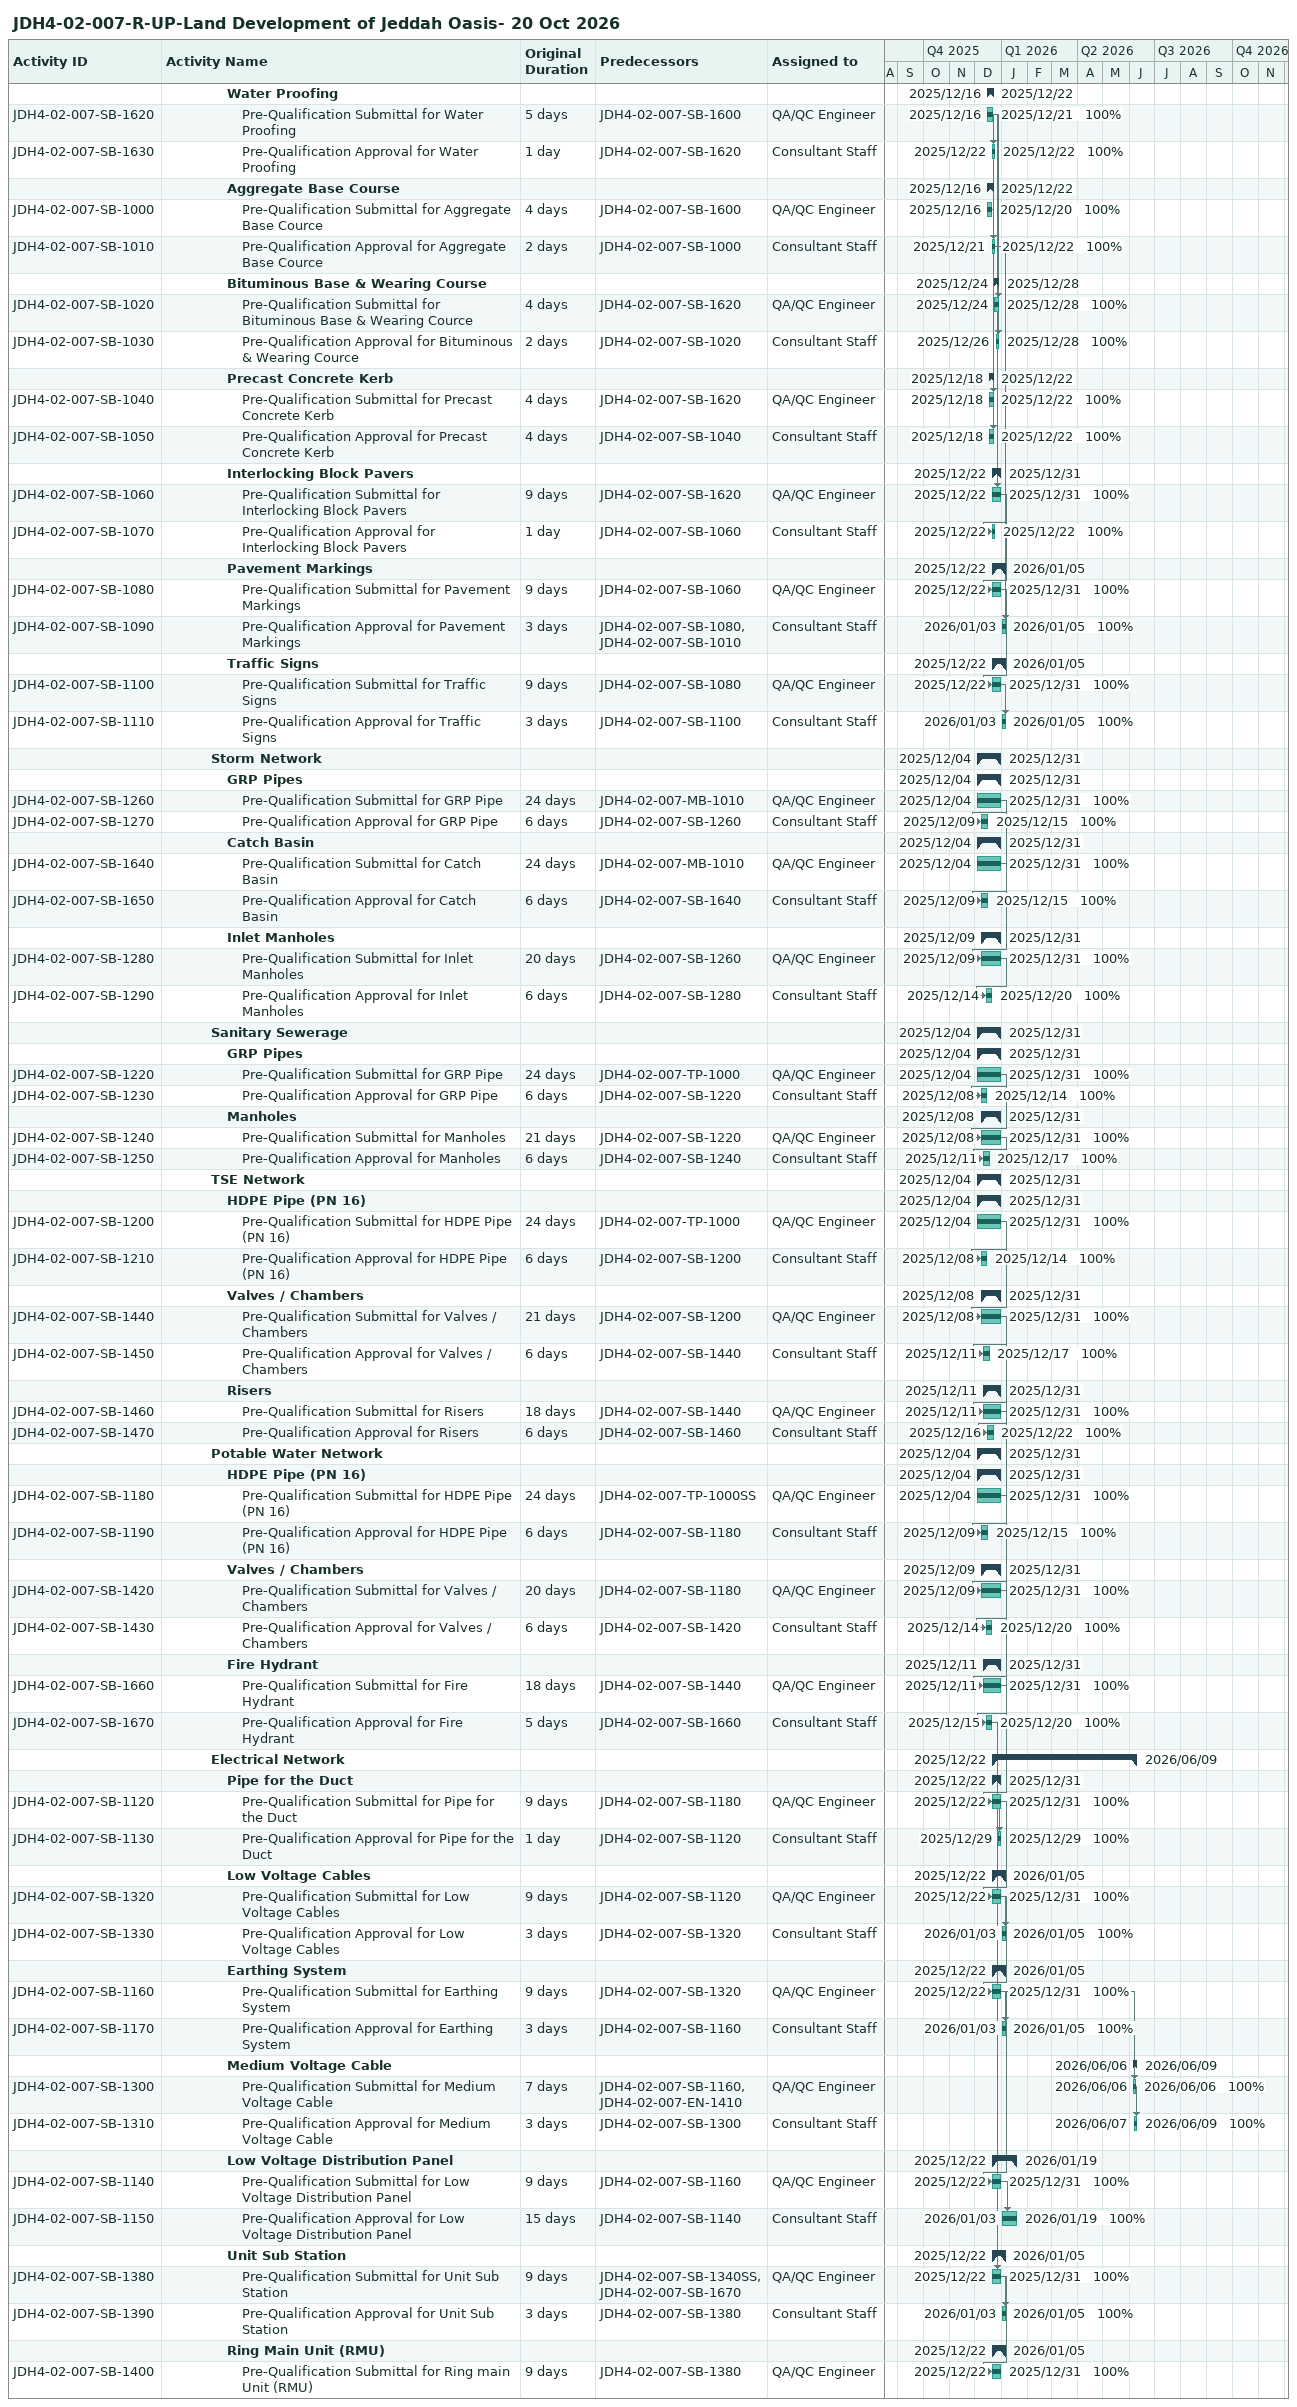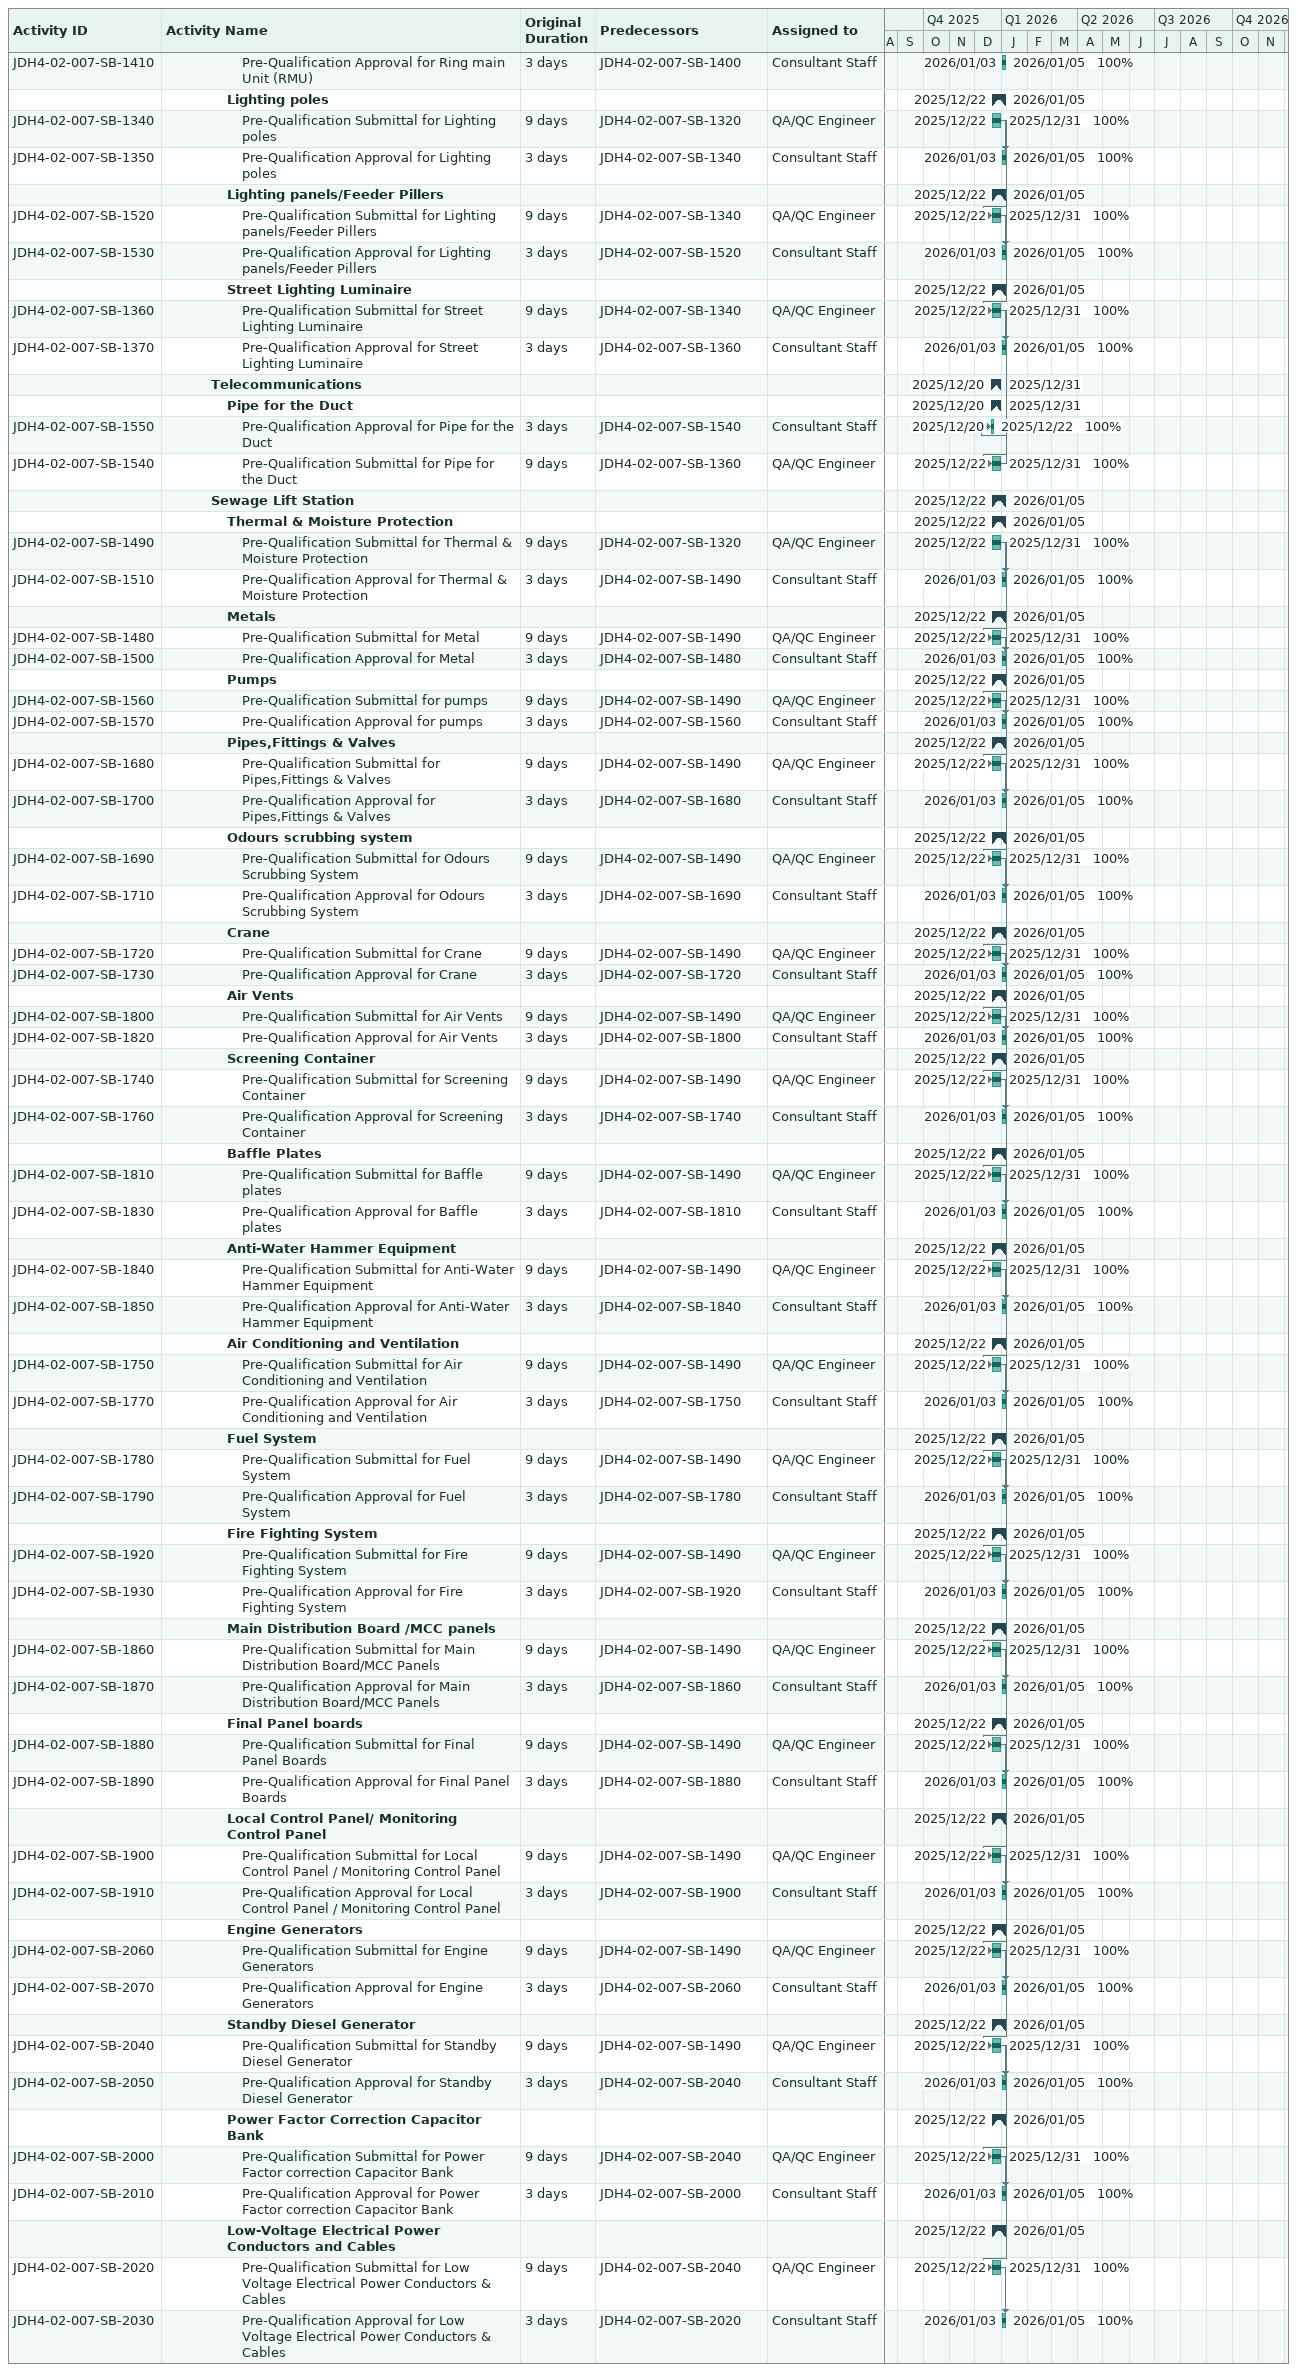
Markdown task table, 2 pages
JDH4-02-007-R-UP-Land Development of Jeddah Oasis- 20 Oct 2026

| ID | Level | Task | Original duration | Start | Finish | Predecessors | Resources | % complete |
|---|---|---|---|---|---|---|---|---|
|  | 5 | **Water Proofing** |  | 2025-12-16 | 2025-12-22 |  |  |  |
| JDH4-02-007-SB-1620 | 6 | Pre-Qualification Submittal for Water Proofing | 5d | 2025-12-16 | 2025-12-21 | JDH4-02-007-SB-1600 | QA/QC Engineer | 100 |
| JDH4-02-007-SB-1630 | 6 | Pre-Qualification Approval for Water Proofing | 1d | 2025-12-22 | 2025-12-22 | JDH4-02-007-SB-1620 | Consultant Staff | 100 |
|  | 5 | **Aggregate Base Course** |  | 2025-12-16 | 2025-12-22 |  |  |  |
| JDH4-02-007-SB-1000 | 6 | Pre-Qualification Submittal for Aggregate Base Cource | 4d | 2025-12-16 | 2025-12-20 | JDH4-02-007-SB-1600 | QA/QC Engineer | 100 |
| JDH4-02-007-SB-1010 | 6 | Pre-Qualification Approval for Aggregate Base Cource | 2d | 2025-12-21 | 2025-12-22 | JDH4-02-007-SB-1000 | Consultant Staff | 100 |
|  | 5 | **Bituminous Base & Wearing Course** |  | 2025-12-24 | 2025-12-28 |  |  |  |
| JDH4-02-007-SB-1020 | 6 | Pre-Qualification Submittal for Bituminous Base & Wearing Cource | 4d | 2025-12-24 | 2025-12-28 | JDH4-02-007-SB-1620 | QA/QC Engineer | 100 |
| JDH4-02-007-SB-1030 | 6 | Pre-Qualification Approval for Bituminous & Wearing Cource | 2d | 2025-12-26 | 2025-12-28 | JDH4-02-007-SB-1020 | Consultant Staff | 100 |
|  | 5 | **Precast Concrete Kerb** |  | 2025-12-18 | 2025-12-22 |  |  |  |
| JDH4-02-007-SB-1040 | 6 | Pre-Qualification Submittal for Precast Concrete Kerb | 4d | 2025-12-18 | 2025-12-22 | JDH4-02-007-SB-1620 | QA/QC Engineer | 100 |
| JDH4-02-007-SB-1050 | 6 | Pre-Qualification Approval for Precast Concrete Kerb | 4d | 2025-12-18 | 2025-12-22 | JDH4-02-007-SB-1040 | Consultant Staff | 100 |
|  | 5 | **Interlocking Block Pavers** |  | 2025-12-22 | 2025-12-31 |  |  |  |
| JDH4-02-007-SB-1060 | 6 | Pre-Qualification Submittal for Interlocking Block Pavers | 9d | 2025-12-22 | 2025-12-31 | JDH4-02-007-SB-1620 | QA/QC Engineer | 100 |
| JDH4-02-007-SB-1070 | 6 | Pre-Qualification Approval for Interlocking Block Pavers | 1d | 2025-12-22 | 2025-12-22 | JDH4-02-007-SB-1060 | Consultant Staff | 100 |
|  | 5 | **Pavement Markings** |  | 2025-12-22 | 2026-01-05 |  |  |  |
| JDH4-02-007-SB-1080 | 6 | Pre-Qualification Submittal for Pavement Markings | 9d | 2025-12-22 | 2025-12-31 | JDH4-02-007-SB-1060 | QA/QC Engineer | 100 |
| JDH4-02-007-SB-1090 | 6 | Pre-Qualification Approval for Pavement Markings | 3d | 2026-01-03 | 2026-01-05 | JDH4-02-007-SB-1080, JDH4-02-007-SB-1010 | Consultant Staff | 100 |
|  | 5 | **Traffic Signs** |  | 2025-12-22 | 2026-01-05 |  |  |  |
| JDH4-02-007-SB-1100 | 6 | Pre-Qualification Submittal for Traffic Signs | 9d | 2025-12-22 | 2025-12-31 | JDH4-02-007-SB-1080 | QA/QC Engineer | 100 |
| JDH4-02-007-SB-1110 | 6 | Pre-Qualification Approval for Traffic Signs | 3d | 2026-01-03 | 2026-01-05 | JDH4-02-007-SB-1100 | Consultant Staff | 100 |
|  | 4 | **Storm Network** |  | 2025-12-04 | 2025-12-31 |  |  |  |
|  | 5 | **GRP Pipes** |  | 2025-12-04 | 2025-12-31 |  |  |  |
| JDH4-02-007-SB-1260 | 6 | Pre-Qualification Submittal for GRP Pipe | 24d | 2025-12-04 | 2025-12-31 | JDH4-02-007-MB-1010 | QA/QC Engineer | 100 |
| JDH4-02-007-SB-1270 | 6 | Pre-Qualification Approval for GRP Pipe | 6d | 2025-12-09 | 2025-12-15 | JDH4-02-007-SB-1260 | Consultant Staff | 100 |
|  | 5 | **Catch Basin** |  | 2025-12-04 | 2025-12-31 |  |  |  |
| JDH4-02-007-SB-1640 | 6 | Pre-Qualification Submittal for Catch Basin | 24d | 2025-12-04 | 2025-12-31 | JDH4-02-007-MB-1010 | QA/QC Engineer | 100 |
| JDH4-02-007-SB-1650 | 6 | Pre-Qualification Approval for Catch Basin | 6d | 2025-12-09 | 2025-12-15 | JDH4-02-007-SB-1640 | Consultant Staff | 100 |
|  | 5 | **Inlet Manholes** |  | 2025-12-09 | 2025-12-31 |  |  |  |
| JDH4-02-007-SB-1280 | 6 | Pre-Qualification Submittal for Inlet Manholes | 20d | 2025-12-09 | 2025-12-31 | JDH4-02-007-SB-1260 | QA/QC Engineer | 100 |
| JDH4-02-007-SB-1290 | 6 | Pre-Qualification Approval for Inlet Manholes | 6d | 2025-12-14 | 2025-12-20 | JDH4-02-007-SB-1280 | Consultant Staff | 100 |
|  | 4 | **Sanitary Sewerage** |  | 2025-12-04 | 2025-12-31 |  |  |  |
|  | 5 | **GRP Pipes** |  | 2025-12-04 | 2025-12-31 |  |  |  |
| JDH4-02-007-SB-1220 | 6 | Pre-Qualification Submittal for GRP Pipe | 24d | 2025-12-04 | 2025-12-31 | JDH4-02-007-TP-1000 | QA/QC Engineer | 100 |
| JDH4-02-007-SB-1230 | 6 | Pre-Qualification Approval for GRP Pipe | 6d | 2025-12-08 | 2025-12-14 | JDH4-02-007-SB-1220 | Consultant Staff | 100 |
|  | 5 | **Manholes** |  | 2025-12-08 | 2025-12-31 |  |  |  |
| JDH4-02-007-SB-1240 | 6 | Pre-Qualification Submittal for Manholes | 21d | 2025-12-08 | 2025-12-31 | JDH4-02-007-SB-1220 | QA/QC Engineer | 100 |
| JDH4-02-007-SB-1250 | 6 | Pre-Qualification Approval for Manholes | 6d | 2025-12-11 | 2025-12-17 | JDH4-02-007-SB-1240 | Consultant Staff | 100 |
|  | 4 | **TSE Network** |  | 2025-12-04 | 2025-12-31 |  |  |  |
|  | 5 | **HDPE Pipe (PN 16)** |  | 2025-12-04 | 2025-12-31 |  |  |  |
| JDH4-02-007-SB-1200 | 6 | Pre-Qualification Submittal for HDPE Pipe (PN 16) | 24d | 2025-12-04 | 2025-12-31 | JDH4-02-007-TP-1000 | QA/QC Engineer | 100 |
| JDH4-02-007-SB-1210 | 6 | Pre-Qualification Approval for HDPE Pipe (PN 16) | 6d | 2025-12-08 | 2025-12-14 | JDH4-02-007-SB-1200 | Consultant Staff | 100 |
|  | 5 | **Valves / Chambers** |  | 2025-12-08 | 2025-12-31 |  |  |  |
| JDH4-02-007-SB-1440 | 6 | Pre-Qualification Submittal for Valves / Chambers | 21d | 2025-12-08 | 2025-12-31 | JDH4-02-007-SB-1200 | QA/QC Engineer | 100 |
| JDH4-02-007-SB-1450 | 6 | Pre-Qualification Approval for Valves / Chambers | 6d | 2025-12-11 | 2025-12-17 | JDH4-02-007-SB-1440 | Consultant Staff | 100 |
|  | 5 | **Risers** |  | 2025-12-11 | 2025-12-31 |  |  |  |
| JDH4-02-007-SB-1460 | 6 | Pre-Qualification Submittal for Risers | 18d | 2025-12-11 | 2025-12-31 | JDH4-02-007-SB-1440 | QA/QC Engineer | 100 |
| JDH4-02-007-SB-1470 | 6 | Pre-Qualification Approval for Risers | 6d | 2025-12-16 | 2025-12-22 | JDH4-02-007-SB-1460 | Consultant Staff | 100 |
|  | 4 | **Potable Water Network** |  | 2025-12-04 | 2025-12-31 |  |  |  |
|  | 5 | **HDPE Pipe (PN 16)** |  | 2025-12-04 | 2025-12-31 |  |  |  |
| JDH4-02-007-SB-1180 | 6 | Pre-Qualification Submittal for HDPE Pipe (PN 16) | 24d | 2025-12-04 | 2025-12-31 | JDH4-02-007-TP-1000SS | QA/QC Engineer | 100 |
| JDH4-02-007-SB-1190 | 6 | Pre-Qualification Approval for HDPE Pipe (PN 16) | 6d | 2025-12-09 | 2025-12-15 | JDH4-02-007-SB-1180 | Consultant Staff | 100 |
|  | 5 | **Valves / Chambers** |  | 2025-12-09 | 2025-12-31 |  |  |  |
| JDH4-02-007-SB-1420 | 6 | Pre-Qualification Submittal for Valves / Chambers | 20d | 2025-12-09 | 2025-12-31 | JDH4-02-007-SB-1180 | QA/QC Engineer | 100 |
| JDH4-02-007-SB-1430 | 6 | Pre-Qualification Approval for Valves / Chambers | 6d | 2025-12-14 | 2025-12-20 | JDH4-02-007-SB-1420 | Consultant Staff | 100 |
|  | 5 | **Fire Hydrant** |  | 2025-12-11 | 2025-12-31 |  |  |  |
| JDH4-02-007-SB-1660 | 6 | Pre-Qualification Submittal for Fire Hydrant | 18d | 2025-12-11 | 2025-12-31 | JDH4-02-007-SB-1440 | QA/QC Engineer | 100 |
| JDH4-02-007-SB-1670 | 6 | Pre-Qualification Approval for Fire Hydrant | 5d | 2025-12-15 | 2025-12-20 | JDH4-02-007-SB-1660 | Consultant Staff | 100 |
|  | 4 | **Electrical Network** |  | 2025-12-22 | 2026-06-09 |  |  |  |
|  | 5 | **Pipe for the Duct** |  | 2025-12-22 | 2025-12-31 |  |  |  |
| JDH4-02-007-SB-1120 | 6 | Pre-Qualification Submittal for Pipe for the Duct | 9d | 2025-12-22 | 2025-12-31 | JDH4-02-007-SB-1180 | QA/QC Engineer | 100 |
| JDH4-02-007-SB-1130 | 6 | Pre-Qualification Approval for Pipe for the Duct | 1d | 2025-12-29 | 2025-12-29 | JDH4-02-007-SB-1120 | Consultant Staff | 100 |
|  | 5 | **Low Voltage Cables** |  | 2025-12-22 | 2026-01-05 |  |  |  |
| JDH4-02-007-SB-1320 | 6 | Pre-Qualification Submittal for Low Voltage Cables | 9d | 2025-12-22 | 2025-12-31 | JDH4-02-007-SB-1120 | QA/QC Engineer | 100 |
| JDH4-02-007-SB-1330 | 6 | Pre-Qualification Approval for Low Voltage Cables | 3d | 2026-01-03 | 2026-01-05 | JDH4-02-007-SB-1320 | Consultant Staff | 100 |
|  | 5 | **Earthing System** |  | 2025-12-22 | 2026-01-05 |  |  |  |
| JDH4-02-007-SB-1160 | 6 | Pre-Qualification Submittal for Earthing System | 9d | 2025-12-22 | 2025-12-31 | JDH4-02-007-SB-1320 | QA/QC Engineer | 100 |
| JDH4-02-007-SB-1170 | 6 | Pre-Qualification Approval for Earthing System | 3d | 2026-01-03 | 2026-01-05 | JDH4-02-007-SB-1160 | Consultant Staff | 100 |
|  | 5 | **Medium Voltage Cable** |  | 2026-06-06 | 2026-06-09 |  |  |  |
| JDH4-02-007-SB-1300 | 6 | Pre-Qualification Submittal for Medium Voltage Cable | 7d | 2026-06-06 | 2026-06-06 | JDH4-02-007-SB-1160, JDH4-02-007-EN-1410 | QA/QC Engineer | 100 |
| JDH4-02-007-SB-1310 | 6 | Pre-Qualification Approval for Medium Voltage Cable | 3d | 2026-06-07 | 2026-06-09 | JDH4-02-007-SB-1300 | Consultant Staff | 100 |
|  | 5 | **Low Voltage Distribution Panel** |  | 2025-12-22 | 2026-01-19 |  |  |  |
| JDH4-02-007-SB-1140 | 6 | Pre-Qualification Submittal for Low Voltage Distribution Panel | 9d | 2025-12-22 | 2025-12-31 | JDH4-02-007-SB-1160 | QA/QC Engineer | 100 |
| JDH4-02-007-SB-1150 | 6 | Pre-Qualification Approval for Low Voltage Distribution Panel | 15d | 2026-01-03 | 2026-01-19 | JDH4-02-007-SB-1140 | Consultant Staff | 100 |
|  | 5 | **Unit Sub Station** |  | 2025-12-22 | 2026-01-05 |  |  |  |
| JDH4-02-007-SB-1380 | 6 | Pre-Qualification Submittal for Unit Sub Station | 9d | 2025-12-22 | 2025-12-31 | JDH4-02-007-SB-1340SS, JDH4-02-007-SB-1670 | QA/QC Engineer | 100 |
| JDH4-02-007-SB-1390 | 6 | Pre-Qualification Approval for Unit Sub Station | 3d | 2026-01-03 | 2026-01-05 | JDH4-02-007-SB-1380 | Consultant Staff | 100 |
|  | 5 | **Ring Main Unit (RMU)** |  | 2025-12-22 | 2026-01-05 |  |  |  |
| JDH4-02-007-SB-1400 | 6 | Pre-Qualification Submittal for Ring main Unit (RMU) | 9d | 2025-12-22 | 2025-12-31 | JDH4-02-007-SB-1380 | QA/QC Engineer | 100 |
| JDH4-02-007-SB-1410 | 6 | Pre-Qualification Approval for Ring main Unit (RMU) | 3d | 2026-01-03 | 2026-01-05 | JDH4-02-007-SB-1400 | Consultant Staff | 100 |
|  | 5 | **Lighting poles** |  | 2025-12-22 | 2026-01-05 |  |  |  |
| JDH4-02-007-SB-1340 | 6 | Pre-Qualification Submittal for Lighting poles | 9d | 2025-12-22 | 2025-12-31 | JDH4-02-007-SB-1320 | QA/QC Engineer | 100 |
| JDH4-02-007-SB-1350 | 6 | Pre-Qualification Approval for Lighting poles | 3d | 2026-01-03 | 2026-01-05 | JDH4-02-007-SB-1340 | Consultant Staff | 100 |
|  | 5 | **Lighting panels/Feeder Pillers** |  | 2025-12-22 | 2026-01-05 |  |  |  |
| JDH4-02-007-SB-1520 | 6 | Pre-Qualification Submittal for Lighting panels/Feeder Pillers | 9d | 2025-12-22 | 2025-12-31 | JDH4-02-007-SB-1340 | QA/QC Engineer | 100 |
| JDH4-02-007-SB-1530 | 6 | Pre-Qualification Approval for Lighting panels/Feeder Pillers | 3d | 2026-01-03 | 2026-01-05 | JDH4-02-007-SB-1520 | Consultant Staff | 100 |
|  | 5 | **Street Lighting Luminaire** |  | 2025-12-22 | 2026-01-05 |  |  |  |
| JDH4-02-007-SB-1360 | 6 | Pre-Qualification Submittal for Street Lighting Luminaire | 9d | 2025-12-22 | 2025-12-31 | JDH4-02-007-SB-1340 | QA/QC Engineer | 100 |
| JDH4-02-007-SB-1370 | 6 | Pre-Qualification Approval for Street Lighting Luminaire | 3d | 2026-01-03 | 2026-01-05 | JDH4-02-007-SB-1360 | Consultant Staff | 100 |
|  | 4 | **Telecommunications** |  | 2025-12-20 | 2025-12-31 |  |  |  |
|  | 5 | **Pipe for the Duct** |  | 2025-12-20 | 2025-12-31 |  |  |  |
| JDH4-02-007-SB-1550 | 6 | Pre-Qualification Approval for Pipe for the Duct | 3d | 2025-12-20 | 2025-12-22 | JDH4-02-007-SB-1540 | Consultant Staff | 100 |
| JDH4-02-007-SB-1540 | 6 | Pre-Qualification Submittal for Pipe for the Duct | 9d | 2025-12-22 | 2025-12-31 | JDH4-02-007-SB-1360 | QA/QC Engineer | 100 |
|  | 4 | **Sewage Lift Station** |  | 2025-12-22 | 2026-01-05 |  |  |  |
|  | 5 | **Thermal & Moisture Protection** |  | 2025-12-22 | 2026-01-05 |  |  |  |
| JDH4-02-007-SB-1490 | 6 | Pre-Qualification Submittal for Thermal & Moisture Protection | 9d | 2025-12-22 | 2025-12-31 | JDH4-02-007-SB-1320 | QA/QC Engineer | 100 |
| JDH4-02-007-SB-1510 | 6 | Pre-Qualification Approval for Thermal & Moisture Protection | 3d | 2026-01-03 | 2026-01-05 | JDH4-02-007-SB-1490 | Consultant Staff | 100 |
|  | 5 | **Metals** |  | 2025-12-22 | 2026-01-05 |  |  |  |
| JDH4-02-007-SB-1480 | 6 | Pre-Qualification Submittal for Metal | 9d | 2025-12-22 | 2025-12-31 | JDH4-02-007-SB-1490 | QA/QC Engineer | 100 |
| JDH4-02-007-SB-1500 | 6 | Pre-Qualification Approval for Metal | 3d | 2026-01-03 | 2026-01-05 | JDH4-02-007-SB-1480 | Consultant Staff | 100 |
|  | 5 | **Pumps** |  | 2025-12-22 | 2026-01-05 |  |  |  |
| JDH4-02-007-SB-1560 | 6 | Pre-Qualification Submittal for pumps | 9d | 2025-12-22 | 2025-12-31 | JDH4-02-007-SB-1490 | QA/QC Engineer | 100 |
| JDH4-02-007-SB-1570 | 6 | Pre-Qualification Approval for pumps | 3d | 2026-01-03 | 2026-01-05 | JDH4-02-007-SB-1560 | Consultant Staff | 100 |
|  | 5 | **Pipes,Fittings & Valves** |  | 2025-12-22 | 2026-01-05 |  |  |  |
| JDH4-02-007-SB-1680 | 6 | Pre-Qualification Submittal for Pipes,Fittings & Valves | 9d | 2025-12-22 | 2025-12-31 | JDH4-02-007-SB-1490 | QA/QC Engineer | 100 |
| JDH4-02-007-SB-1700 | 6 | Pre-Qualification Approval for Pipes,Fittings & Valves | 3d | 2026-01-03 | 2026-01-05 | JDH4-02-007-SB-1680 | Consultant Staff | 100 |
|  | 5 | **Odours scrubbing system** |  | 2025-12-22 | 2026-01-05 |  |  |  |
| JDH4-02-007-SB-1690 | 6 | Pre-Qualification Submittal for Odours Scrubbing System | 9d | 2025-12-22 | 2025-12-31 | JDH4-02-007-SB-1490 | QA/QC Engineer | 100 |
| JDH4-02-007-SB-1710 | 6 | Pre-Qualification Approval for Odours Scrubbing System | 3d | 2026-01-03 | 2026-01-05 | JDH4-02-007-SB-1690 | Consultant Staff | 100 |
|  | 5 | **Crane** |  | 2025-12-22 | 2026-01-05 |  |  |  |
| JDH4-02-007-SB-1720 | 6 | Pre-Qualification Submittal for Crane | 9d | 2025-12-22 | 2025-12-31 | JDH4-02-007-SB-1490 | QA/QC Engineer | 100 |
| JDH4-02-007-SB-1730 | 6 | Pre-Qualification Approval for Crane | 3d | 2026-01-03 | 2026-01-05 | JDH4-02-007-SB-1720 | Consultant Staff | 100 |
|  | 5 | **Air Vents** |  | 2025-12-22 | 2026-01-05 |  |  |  |
| JDH4-02-007-SB-1800 | 6 | Pre-Qualification Submittal for Air Vents | 9d | 2025-12-22 | 2025-12-31 | JDH4-02-007-SB-1490 | QA/QC Engineer | 100 |
| JDH4-02-007-SB-1820 | 6 | Pre-Qualification Approval for Air Vents | 3d | 2026-01-03 | 2026-01-05 | JDH4-02-007-SB-1800 | Consultant Staff | 100 |
|  | 5 | **Screening Container** |  | 2025-12-22 | 2026-01-05 |  |  |  |
| JDH4-02-007-SB-1740 | 6 | Pre-Qualification Submittal for Screening Container | 9d | 2025-12-22 | 2025-12-31 | JDH4-02-007-SB-1490 | QA/QC Engineer | 100 |
| JDH4-02-007-SB-1760 | 6 | Pre-Qualification Approval for Screening Container | 3d | 2026-01-03 | 2026-01-05 | JDH4-02-007-SB-1740 | Consultant Staff | 100 |
|  | 5 | **Baffle Plates** |  | 2025-12-22 | 2026-01-05 |  |  |  |
| JDH4-02-007-SB-1810 | 6 | Pre-Qualification Submittal for Baffle plates | 9d | 2025-12-22 | 2025-12-31 | JDH4-02-007-SB-1490 | QA/QC Engineer | 100 |
| JDH4-02-007-SB-1830 | 6 | Pre-Qualification Approval for Baffle plates | 3d | 2026-01-03 | 2026-01-05 | JDH4-02-007-SB-1810 | Consultant Staff | 100 |
|  | 5 | **Anti-Water Hammer Equipment** |  | 2025-12-22 | 2026-01-05 |  |  |  |
| JDH4-02-007-SB-1840 | 6 | Pre-Qualification Submittal for Anti-Water Hammer Equipment | 9d | 2025-12-22 | 2025-12-31 | JDH4-02-007-SB-1490 | QA/QC Engineer | 100 |
| JDH4-02-007-SB-1850 | 6 | Pre-Qualification Approval for Anti-Water Hammer Equipment | 3d | 2026-01-03 | 2026-01-05 | JDH4-02-007-SB-1840 | Consultant Staff | 100 |
|  | 5 | **Air Conditioning and Ventilation** |  | 2025-12-22 | 2026-01-05 |  |  |  |
| JDH4-02-007-SB-1750 | 6 | Pre-Qualification Submittal for Air Conditioning and Ventilation | 9d | 2025-12-22 | 2025-12-31 | JDH4-02-007-SB-1490 | QA/QC Engineer | 100 |
| JDH4-02-007-SB-1770 | 6 | Pre-Qualification Approval for Air Conditioning and Ventilation | 3d | 2026-01-03 | 2026-01-05 | JDH4-02-007-SB-1750 | Consultant Staff | 100 |
|  | 5 | **Fuel System** |  | 2025-12-22 | 2026-01-05 |  |  |  |
| JDH4-02-007-SB-1780 | 6 | Pre-Qualification Submittal for Fuel System | 9d | 2025-12-22 | 2025-12-31 | JDH4-02-007-SB-1490 | QA/QC Engineer | 100 |
| JDH4-02-007-SB-1790 | 6 | Pre-Qualification Approval for Fuel System | 3d | 2026-01-03 | 2026-01-05 | JDH4-02-007-SB-1780 | Consultant Staff | 100 |
|  | 5 | **Fire Fighting System** |  | 2025-12-22 | 2026-01-05 |  |  |  |
| JDH4-02-007-SB-1920 | 6 | Pre-Qualification Submittal for Fire Fighting System | 9d | 2025-12-22 | 2025-12-31 | JDH4-02-007-SB-1490 | QA/QC Engineer | 100 |
| JDH4-02-007-SB-1930 | 6 | Pre-Qualification Approval for Fire Fighting System | 3d | 2026-01-03 | 2026-01-05 | JDH4-02-007-SB-1920 | Consultant Staff | 100 |
|  | 5 | **Main Distribution Board /MCC panels** |  | 2025-12-22 | 2026-01-05 |  |  |  |
| JDH4-02-007-SB-1860 | 6 | Pre-Qualification Submittal for Main Distribution Board/MCC Panels | 9d | 2025-12-22 | 2025-12-31 | JDH4-02-007-SB-1490 | QA/QC Engineer | 100 |
| JDH4-02-007-SB-1870 | 6 | Pre-Qualification Approval for Main Distribution Board/MCC Panels | 3d | 2026-01-03 | 2026-01-05 | JDH4-02-007-SB-1860 | Consultant Staff | 100 |
|  | 5 | **Final Panel boards** |  | 2025-12-22 | 2026-01-05 |  |  |  |
| JDH4-02-007-SB-1880 | 6 | Pre-Qualification Submittal for Final Panel Boards | 9d | 2025-12-22 | 2025-12-31 | JDH4-02-007-SB-1490 | QA/QC Engineer | 100 |
| JDH4-02-007-SB-1890 | 6 | Pre-Qualification Approval for Final Panel Boards | 3d | 2026-01-03 | 2026-01-05 | JDH4-02-007-SB-1880 | Consultant Staff | 100 |
|  | 5 | **Local Control Panel/ Monitoring Control Panel** |  | 2025-12-22 | 2026-01-05 |  |  |  |
| JDH4-02-007-SB-1900 | 6 | Pre-Qualification Submittal for Local Control Panel / Monitoring Control Panel | 9d | 2025-12-22 | 2025-12-31 | JDH4-02-007-SB-1490 | QA/QC Engineer | 100 |
| JDH4-02-007-SB-1910 | 6 | Pre-Qualification Approval for Local Control Panel / Monitoring Control Panel | 3d | 2026-01-03 | 2026-01-05 | JDH4-02-007-SB-1900 | Consultant Staff | 100 |
|  | 5 | **Engine Generators** |  | 2025-12-22 | 2026-01-05 |  |  |  |
| JDH4-02-007-SB-2060 | 6 | Pre-Qualification Submittal for Engine Generators | 9d | 2025-12-22 | 2025-12-31 | JDH4-02-007-SB-1490 | QA/QC Engineer | 100 |
| JDH4-02-007-SB-2070 | 6 | Pre-Qualification Approval for Engine Generators | 3d | 2026-01-03 | 2026-01-05 | JDH4-02-007-SB-2060 | Consultant Staff | 100 |
|  | 5 | **Standby Diesel Generator** |  | 2025-12-22 | 2026-01-05 |  |  |  |
| JDH4-02-007-SB-2040 | 6 | Pre-Qualification Submittal for Standby Diesel Generator | 9d | 2025-12-22 | 2025-12-31 | JDH4-02-007-SB-1490 | QA/QC Engineer | 100 |
| JDH4-02-007-SB-2050 | 6 | Pre-Qualification Approval for Standby Diesel Generator | 3d | 2026-01-03 | 2026-01-05 | JDH4-02-007-SB-2040 | Consultant Staff | 100 |
|  | 5 | **Power Factor Correction Capacitor Bank** |  | 2025-12-22 | 2026-01-05 |  |  |  |
| JDH4-02-007-SB-2000 | 6 | Pre-Qualification Submittal for Power Factor correction Capacitor Bank | 9d | 2025-12-22 | 2025-12-31 | JDH4-02-007-SB-2040 | QA/QC Engineer | 100 |
| JDH4-02-007-SB-2010 | 6 | Pre-Qualification Approval for Power Factor correction Capacitor Bank | 3d | 2026-01-03 | 2026-01-05 | JDH4-02-007-SB-2000 | Consultant Staff | 100 |
|  | 5 | **Low-Voltage Electrical Power Conductors and Cables** |  | 2025-12-22 | 2026-01-05 |  |  |  |
| JDH4-02-007-SB-2020 | 6 | Pre-Qualification Submittal for Low Voltage Electrical Power Conductors & Cables | 9d | 2025-12-22 | 2025-12-31 | JDH4-02-007-SB-2040 | QA/QC Engineer | 100 |
| JDH4-02-007-SB-2030 | 6 | Pre-Qualification Approval for Low Voltage Electrical Power Conductors & Cables | 3d | 2026-01-03 | 2026-01-05 | JDH4-02-007-SB-2020 | Consultant Staff | 100 |
